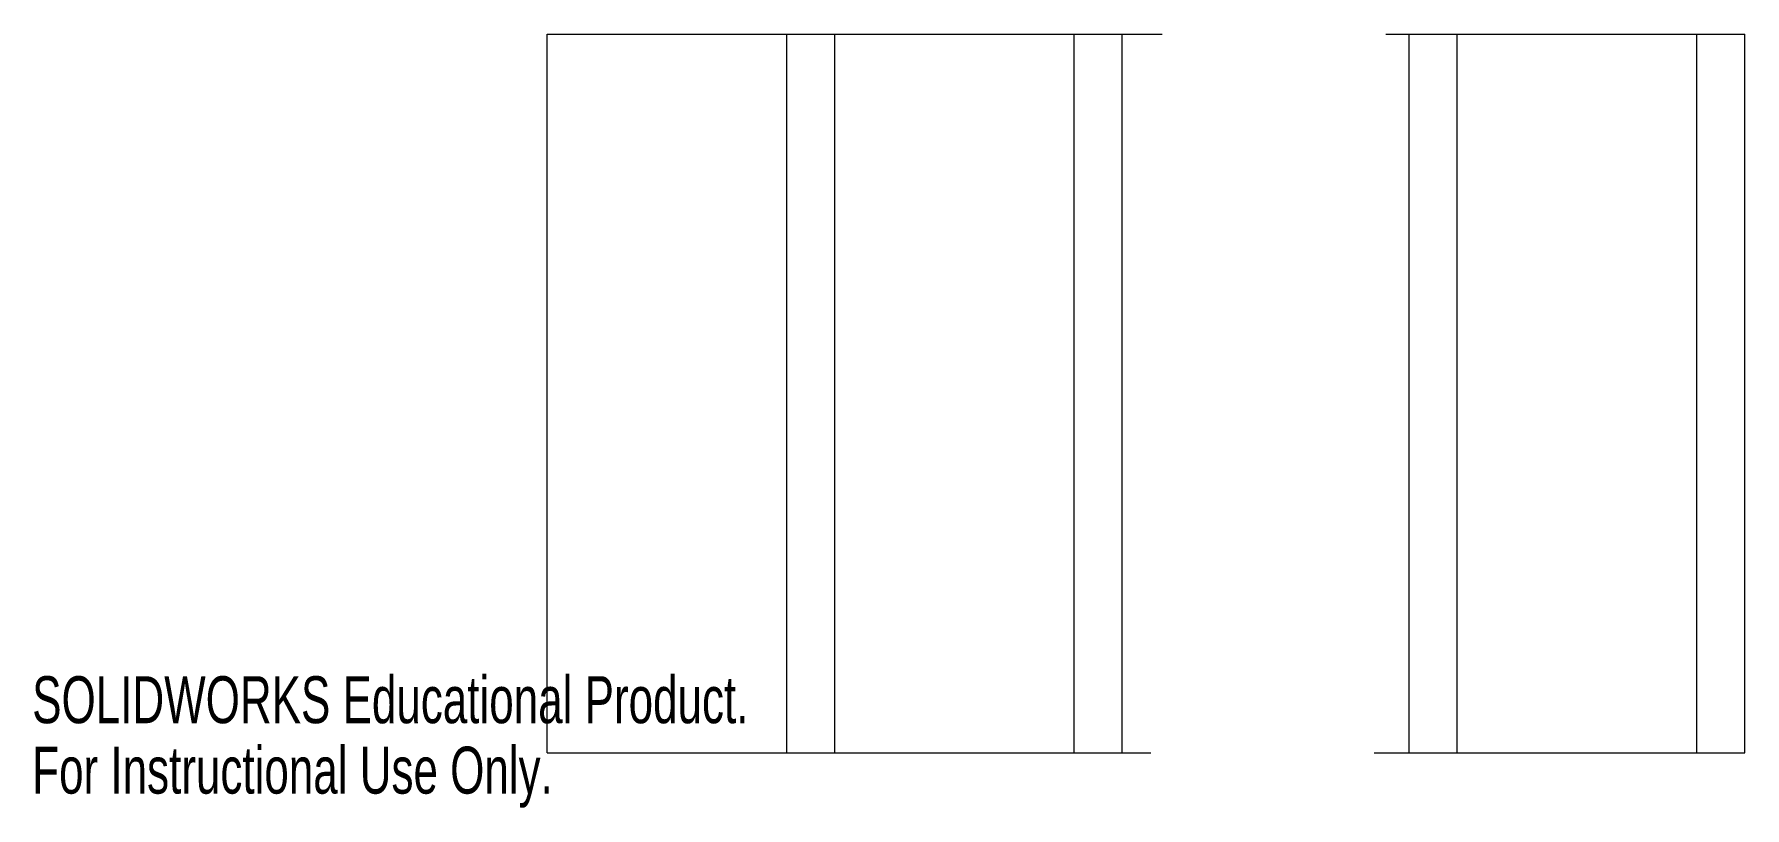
# Model space of a CAD drawing. Header units: inches. Extents: x 0.01 to 5.36, y 0 to 2.42.
import ezdxf

# ---------------------------------------------------------------- set-up
doc = ezdxf.new("R2010")
doc.units = ezdxf.units.IN
doc.header["$MEASUREMENT"] = 0
doc.styles.add('SLDTEXTSTYLE0', font='TXT', dxfattribs={"width": 0.7})

msp = doc.modelspace()

# ---------------------------------------------------------------- linework, layer by layer
at = {"color": 7, "linetype": 'Continuous', "lineweight": 15}
for p, q in [((1.6116, 0.17), (1.6116, 2.42)), ((1.6116, 2.42), (2.3616, 2.42)), ((2.3616, 0.17), (2.3616, 2.42)), ((2.3616, 2.42), (2.5116, 2.42)), ((2.5116, 0.17), (2.5116, 2.42)), ((2.5116, 2.42), (3.2616, 2.42)), ((3.2616, 0.17), (3.2616, 2.42)), ((3.2616, 2.42), (3.4116, 2.42)), ((3.4116, 0.17), (3.4116, 2.42)), ((3.4116, 2.42), (3.5367, 2.42)), ((4.2367, 2.42), (4.3101, 2.42)), ((4.3101, 0.17), (4.3101, 2.42)), ((4.3101, 2.42), (4.4601, 2.42)), ((4.4601, 0.17), (4.4601, 2.42)), ((4.4601, 2.42), (5.2101, 2.42)), ((5.2101, 0.17), (5.2101, 2.42)), ((5.2101, 2.42), (5.3601, 2.42)), ((5.3601, 0.17), (5.3601, 2.42)), ((1.6116, 0.17), (2.3616, 0.17)), ((2.3616, 0.17), (2.5116, 0.17)), ((2.5116, 0.17), (3.2616, 0.17)), ((3.2616, 0.17), (3.4116, 0.17)), ((3.4116, 0.17), (3.5006, 0.17)), ((4.2006, 0.17), (4.3101, 0.17)), ((4.3101, 0.17), (4.4601, 0.17)), ((4.4601, 0.17), (5.2101, 0.17)), ((5.2101, 0.17), (5.3601, 0.17))]:
    msp.add_line(p, q, dxfattribs=at)

# ---------------------------------------------------------------- texts
at = {"color": 7, "linetype": 'Continuous', "char_height": 0.14705, "attachment_point": 1, "style": 'SLDTEXTSTYLE0'}
for s, insert in [('SOLIDWORKS Educational Product.', (0, 0.4101)), ('For Instructional Use Only.', (0, 0.1896))]:
    msp.add_mtext(s, dxfattribs=dict(at, insert=insert))

doc.saveas('drawing.dxf')
